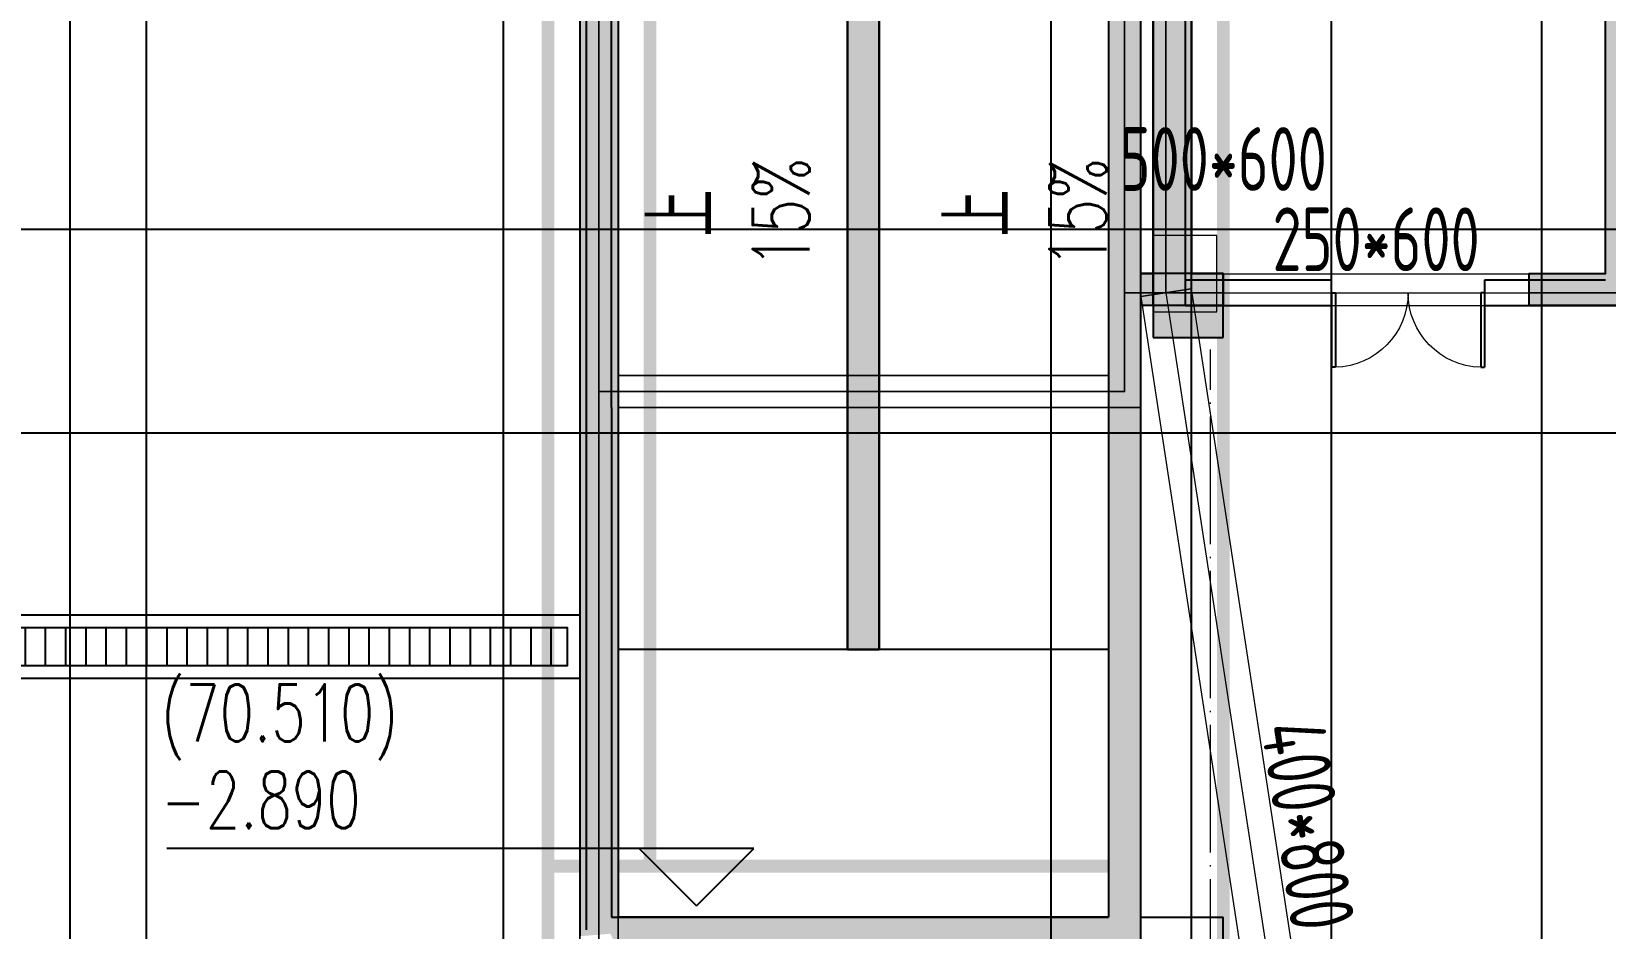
# Model space of a CAD drawing. Extents: x 369444 to 684549, y -549309 to 575337.
# Drawn here: x 474271 to 486624, y 444718 to 451758 of the extents above; entities that cross this region are included whole.
import ezdxf

# ---------------------------------------------------------------- set-up
doc = ezdxf.new("R2010")
doc.units = 0
doc.header["$LTSCALE"] = 1000
doc.header["$MEASUREMENT"] = 0
for name, pattern in [('__DASH', [0.35, 0.25, -0.1]), ('DASH', [0.35, 0.25, -0.1]), ('DOTE', [2.42, 2, -0.2, 0.02, -0.2])]:
    doc.linetypes.add(name, pattern=pattern)
for name, color, linetype, lineweight, true_color in [('-1-0-1', 7, 'Continuous', 0, 0xc0c0c0), ('-1-1-2', 7, 'Continuous', 0, 0xc0c0c0), ('-2-0-1', 1, 'Continuous', 0, 0xff0000), ('-2-1-2', 9, 'Continuous', 0, 0x808080), ('1-6-1', 7, 'Continuous', 0, 0x55ff55), ('1-6-2', 7, 'Continuous', 0, 0x55ff55), ('11-6-1', 2, 'Continuous', 0, 0xffff00), ('11-6-2', 2, 'Continuous', 0, 0xffff00), ('11-6-5', 2, 'Continuous', 0, 0xffff00), ('12-6-1', 4, 'Continuous', 0, 0x00ffff), ('12-6-2', 4, 'Continuous', 0, 0x00ffff), ('12-6-5', 4, 'Continuous', 0, 0x00ffff)]:
    doc.layers.add(name, color=color, linetype=linetype, lineweight=lineweight, true_color=true_color)
for name, color, linetype in [('1-标高箭头', 3, 'Continuous'), ('A-WALL-HATCH', 8, 'Continuous'), ('COLUMN', 9, 'Continuous'), ('DIM_ELEV', 3, 'Continuous'), ('DOTE', 1, 'Continuous'), ('PUB_HATCH', 8, 'Continuous'), ('WALL', 9, 'Continuous'), ('WINDOW', 4, 'Continuous'), ('填充', 8, 'Continuous'), ('排水', 61, 'Continuous'), ('砼墙', 151, 'Continuous'), ('防火分区线', 7, 'Continuous')]:
    doc.layers.add(name, color=color, linetype=linetype)
doc.layers.add('DOTE2', color=122, linetype='DOTE', lineweight=9)
doc.styles.add('_TCH_DIM', font='SIMPLEX', dxfattribs={"bigfont": 'GBCBIG'})
doc.styles.add('yjkcad', font='yjkeng.shx', dxfattribs={"width": 0.7, "height": 250, "bigfont": 'yjkchn.shx'})

# ---------------------------------------------------------------- blocks, each defined once
blk = doc.blocks.new('$DorLib2D$00000002')
for p, q in [((-0.5, 0), (-0.5, 0.4875)), ((-0.475, 0.4875), (-0.5, 0.4875)), ((-0.475, 0), (-0.475, 0.4875)), ((0.475, 0), (0.475, 0.4875)), ((0.475, 0.4875), (0.5, 0.4875)), ((0.5, 0), (0.5, 0.4875)), ((-0.5, 0), (-0.475, 0)), ((0.5, 0), (0.475, 0))]:
    blk.add_line(p, q)
at = {"lineweight": 13}
for centre, start, end in [((-0.4875, 0), 0, 88.53072), ((0.4875, 0), 91.46928, 180)]:
    blk.add_arc(centre, 0.4875, start, end, dxfattribs=at)

msp = doc.modelspace()

# ---------------------------------------------------------------- hatches: boundary and pattern name
at = {"layer": 'A-WALL-HATCH'}
msp.add_hatch(color=256, dxfattribs=at).paths.add_polyline_path([(483623.3, 449357), (483623.3, 449857), (483074.6, 449857), (483074.6, 449357)])
at = {"layer": 'PUB_HATCH'}
for points in [[(482724.6, 464607), (482724.6, 449707), (482924.6, 449727), (482974.6, 449857), (482974.6, 464607)], [(480924.6, 446907), (480924.6, 462507), (480674.6, 462507), (480674.6, 446907)], [(483274.6, 454127), (483074.6, 454107), (483074.6, 449857), (483324.6, 449607), (483324.6, 454007)], [(478874.6, 452707), (478574.6, 452407), (478574.6, 449957), (478874.6, 449957)], [(478874.6, 449957), (478574.6, 449957), (478574.6, 444656.9), (478814.6, 444676.9), (478874.6, 444806.9)], [(483324.6, 449607), (483074.6, 449857), (482974.6, 449857), (482924.6, 449727), (482974.6, 449607)], [(482924.6, 449727), (482724.6, 449707), (482724.6, 444806.9), (482974.6, 444556.9), (482974.6, 449607)], [(482974.6, 444556.9), (482724.6, 444806.9), (478874.6, 444806.9), (478814.6, 444676.9), (478874.6, 444556.9)]]:
    msp.add_hatch(color=256, dxfattribs=at).paths.add_polyline_path(points)
at = {"layer": '填充'}
h = msp.add_hatch(color=8, dxfattribs=at)
h.dxf.hatch_style = 1
h.paths.add_polyline_path([(507274.5, 462457), (507274.5, 462957), (506774.5, 462957), (506774.5, 462457)], flags=17)
h.paths.add_polyline_path([(500674.5, 462457), (500674.5, 462957), (500174.5, 462957), (500174.5, 462457)], flags=17)
h.paths.add_polyline_path([(497874.5, 462457), (497874.5, 462957), (497374.5, 462957), (497374.5, 462457)], flags=17)
h.paths.add_polyline_path([(510074.5, 462457), (510074.5, 462957), (509524.5, 462957), (509524.5, 462457)], flags=17)
h.paths.add_polyline_path([(509524.5, 460757), (509774.5, 460757), (509774.5, 461157), (509374.5, 461157), (509374.5, 460757)], flags=17)
h.paths.add_polyline_path([(497424.5, 460757), (497574.5, 460757), (497574.5, 461157), (497174.5, 461157), (497174.5, 460757)], flags=17)
h.paths.add_polyline_path([(512274.5, 467357), (510074.5, 467357), (510074.5, 465157), (510624.5, 465157), (510624.5, 464957), (509824.5, 464957), (509824.5, 467607), (512474.5, 467607), (512474.5, 464957), (511724.5, 464957), (511724.5, 465157), (512274.5, 465157)])
h.paths.add_polyline_path([(501674.5, 458107), (501124.5, 458107), (501124.5, 458357), (501674.5, 458357), (502074.5, 458357), (502074.5, 458107), (501924.5, 458107), (501924.5, 455207), (500174.5, 455207), (500174.5, 455457), (501674.5, 455457)])
h.paths.add_polyline_path([(514974.5, 467357), (514324.5, 467357), (514324.5, 467607), (515224.5, 467607), (515224.5, 465807), (514974.5, 465807)])
h.paths.add_polyline_path([(492624.5, 467557), (491974.5, 467557), (491974.5, 466007), (491724.5, 466007), (491724.5, 467807), (492624.5, 467807)])
h.paths.add_polyline_path([(507624.5, 450607), (506774.5, 450607), (506074.5, 450607), (506074.5, 450857), (506524.5, 450857), (506524.5, 454057), (506774.5, 454057), (506774.5, 450857), (507624.5, 450857)])
h.paths.add_polyline_path([(500174.5, 450607), (499324.5, 450607), (499324.5, 450857), (500174.5, 450857), (500174.5, 454057), (500424.5, 454057), (500424.5, 450857), (500874.5, 450857), (500874.5, 450607)])
h.paths.add_polyline_path([(505824.5, 458107), (505274.5, 458107), (505274.5, 455457), (506774.5, 455457), (506774.5, 455207), (505024.5, 455207), (505024.5, 458107), (504874.5, 458107), (504874.5, 458357), (505274.5, 458357), (505824.5, 458357)])
h.paths.add_polyline_path([(521349.5, 458907), (520874.5, 458907), (520874.5, 457157), (520624.5, 457157), (520624.5, 458907), (520524.5, 458907), (520524.5, 459157), (520874.5, 459157), (521349.5, 459157)])
h.paths.add_polyline_path([(517574.5, 450607), (517274.5, 450607), (516874.5, 450607), (516874.5, 450857), (517024.5, 450857), (517024.5, 454457), (517274.5, 454457), (517274.5, 450857), (517574.5, 450857)])
h.paths.add_polyline_path([(514174.5, 450607), (513149.5, 450607), (512374.5, 450607), (512374.5, 450857), (513124.5, 450857), (513124.5, 454557), (513424.5, 454557), (513424.5, 450857), (514174.5, 450857)])
h.paths.add_polyline_path([(489924.5, 456557), (489924.5, 455757), (487824.5, 455757), (487824.5, 456007), (489674.5, 456007), (489674.5, 456557)])
h.paths.add_polyline_path([(497624.5, 465157), (496874.5, 465157), (496874.5, 467557), (494674.5, 467557), (494674.5, 465357), (495224.5, 465357), (495224.5, 465157), (494474.5, 465157), (494474.5, 467807), (497124.5, 467807), (497124.5, 465407), (497624.5, 465407)])
h.paths.add_polyline_path([(509524.5, 458107), (509074.5, 458107), (509074.5, 458357), (509774.5, 458357), (509774.5, 455207), (509524.5, 455207)])
h.paths.add_polyline_path([(497874.5, 458107), (497424.5, 458107), (497424.5, 455207), (497174.5, 455207), (497174.5, 458357), (497874.5, 458357)])
h.paths.add_polyline_path([(489674.5, 450607), (489374.5, 450607), (489374.5, 450857), (489674.5, 450857), (489674.5, 454457), (489924.5, 454457), (489924.5, 450857), (490074.5, 450857), (490074.5, 450607)])
h.paths.add_polyline_path([(486074.5, 458907), (485589.5, 458907), (485589.5, 459157), (486074.5, 459157), (486424.5, 459157), (486424.5, 458907), (486324.5, 458907), (486324.5, 457157), (486074.5, 457157)])
h.paths.add_polyline_path([(523874.5, 449607), (523324.5, 449607), (523324.5, 449857), (523574.5, 449857), (523574.5, 454307), (523874.5, 454307)])
h.paths.add_polyline_path([(483624.5, 449607), (483074.5, 449607), (483074.5, 454307), (483374.5, 454307), (483374.5, 449857), (483624.5, 449857)])
h.paths.add_polyline_path([(515374.5, 458907), (514974.5, 458907), (514974.5, 462457), (514574.5, 462457), (514574.5, 462657), (515224.5, 462657), (515224.5, 459157), (515374.5, 459157)])
h.paths.add_polyline_path([(491974.5, 458907), (491574.5, 458907), (491574.5, 459157), (491724.5, 459157), (491724.5, 462657), (492424.5, 462657), (492424.5, 462457), (491974.5, 462457)])
h.paths.add_polyline_path([(520074.5, 450607), (519374.5, 450607), (519374.5, 450857), (520074.5, 450857), (520074.5, 453757), (520324.5, 453757), (520324.5, 450857), (520324.5, 449857), (520924.5, 449857), (520924.5, 449607), (520074.5, 449607)])
h.paths.add_polyline_path([(493824.5, 460257), (493824.5, 456757), (493524.5, 456757), (493524.5, 460257)])
h.paths.add_polyline_path([(487574.5, 450607), (486874.5, 450607), (486874.5, 449607), (486024.5, 449607), (486024.5, 449857), (486624.5, 449857), (486624.5, 450857), (486624.5, 453757), (486874.5, 453757), (486874.5, 450857), (487574.5, 450857)])
h.paths.add_polyline_path([(513424.5, 460257), (513424.5, 456757), (513124.5, 456757), (513124.5, 460257)])
h.paths.add_polyline_path([(509774.5, 450607), (509424.5, 450607), (509424.5, 450857), (509524.5, 450857), (509524.5, 454057), (509774.5, 454057), (509774.5, 450857), (509974.5, 450857), (509974.5, 450607)])
h.paths.add_polyline_path([(497524.5, 450607), (497174.5, 450607), (496974.5, 450607), (496974.5, 450857), (497174.5, 450857), (497174.5, 454057), (497424.5, 454057), (497424.5, 450857), (497524.5, 450857)])
h.paths.add_polyline_path([(523874.5, 455757), (523174.5, 455757), (523174.5, 456007), (523574.5, 456007), (523574.5, 458907), (523199.5, 458907), (523199.5, 459157), (523874.5, 459157)])
h.paths.add_polyline_path([(483774.5, 455757), (483074.5, 455757), (483074.5, 459157), (483759.5, 459157), (483759.5, 458907), (483374.5, 458907), (483374.5, 456007), (483774.5, 456007)])
h.paths.add_polyline_path([(517024.5, 458907), (516974.5, 458907), (516974.5, 459157), (517274.5, 459157), (517674.5, 459157), (517674.5, 458907), (517274.5, 458907), (517274.5, 458057), (517024.5, 458057)])
h.paths.add_polyline_path([(489974.5, 458907), (489924.5, 458907), (489924.5, 458057), (489674.5, 458057), (489674.5, 458907), (489274.5, 458907), (489274.5, 459157), (489674.5, 459157), (489974.5, 459157)])
h.paths.add_polyline_path([(519124.5, 455757), (517024.5, 455757), (517024.5, 456557), (517274.5, 456557), (517274.5, 456007), (519124.5, 456007)])
edge = h.paths.add_edge_path()
edge.add_line((497374.5, 465157), (497374.5, 465057))
edge.add_line((497374.5, 465057), (497624.5, 465057))
edge.add_line((497624.5, 465057), (497624.5, 465157))
edge.add_line((497424.5, 460757), (497424.5, 460007))
edge.add_line((497424.5, 460007), (495374.5, 460007))
edge.add_line((495374.5, 460007), (495374.5, 460257))
edge.add_line((495374.5, 460257), (497174.5, 460257))
edge.add_line((497174.5, 460257), (497174.5, 460757))
edge.add_line((509774.5, 460757), (509774.5, 460257))
edge.add_line((509774.5, 460257), (511574.5, 460257))
edge.add_line((511574.5, 460257), (511574.5, 460007))
edge.add_line((511574.5, 460007), (509524.5, 460007))
edge.add_line((509524.5, 460007), (509524.5, 460757))
h = msp.add_hatch(dxfattribs=at)
h.set_pattern_fill('ANSI31', color=256, scale=100, angle=585, style=0)
h.set_pattern_definition([(270, (3683672.16, 18775213.2), (158.75, -1e-13), [])])
h.paths.add_polyline_path([(471124.5, 447079.9), (478474.5, 447079.9), (478474.5, 446779.9), (471124.5, 446779.9)])

# ---------------------------------------------------------------- linework, layer by layer
at = {"layer": '-1-0-1', "color": 0}
for p in [(482848.9, 449706.9, -3600), (483174.3, 449706.9, -3600), (483624.3, 449706.9, -3600), (486024.3, 449706.9, -3600), (478724.4, 448932.2, -3600), (482848.9, 448932.2, -3600)]:
    msp.add_point(p, dxfattribs=at)
at = {"layer": '-1-1-2', "color": 0}
for p, q in [((482848.9, 449706.9, -3600), (482848.9, 449706.9)), ((483174.3, 449706.9, -3600), (483174.3, 449706.9)), ((483624.3, 449706.9, -3600), (483624.3, 449706.9)), ((486024.3, 449706.9, -3600), (486024.3, 449706.9)), ((478724.4, 448932.2, -3600), (478724.4, 448932.2)), ((482848.9, 448932.2, -3600), (482848.9, 448932.2))]:
    msp.add_line(p, q, dxfattribs=at)
at = {"layer": '-2-0-1', "color": 0}
for p, q in [((482848.9, 449706.9, -3600), (482848.9, 464682.2, -3600)), ((483174.3, 449706.9, -3600), (483174.3, 453656.9, -3600)), ((478724.4, 448932.2, -3600), (478724.4, 452557, -3600)), ((482848.9, 449706.9, -3600), (483174.3, 449706.9, -3600)), ((482848.9, 448932.2, -3600), (482848.9, 449706.9, -3600)), ((483174.3, 449706.9, -3600), (483624.3, 449706.9, -3600)), ((483174.3, 449706.9, -3600), (484474.3, 441207.1, -3600)), ((483624.3, 449706.9, -3600), (486024.3, 449706.9, -3600)), ((486024.3, 449706.9, -3600), (486774.3, 449706.9, -3600)), ((478724.4, 448932.2, -3600), (482848.9, 448932.2, -3600)), ((478724.4, 441207.1, -3600), (478724.4, 448932.2, -3600))]:
    msp.add_line(p, q, dxfattribs=at)
at = {"layer": '-2-1-2', "color": 0}
for p, q in [((482848.9, 449706.9), (482848.9, 464682.2)), ((483174.3, 449706.9), (483174.3, 453656.9)), ((478724.4, 448932.2), (478724.4, 452557)), ((482848.9, 449706.9), (483174.3, 449706.9)), ((482848.9, 448932.2), (482848.9, 449706.9)), ((483174.3, 449706.9), (483624.3, 449706.9)), ((483174.3, 449706.9), (484474.3, 441207.1)), ((483624.3, 449706.9), (486024.3, 449706.9)), ((486024.3, 449706.9), (486774.3, 449706.9)), ((478724.4, 448932.2), (482848.9, 448932.2)), ((478724.4, 441207.1), (478724.4, 448932.2))]:
    msp.add_line(p, q, dxfattribs=at)
at = {"color": 2}
for p, q in [((480674.5, 446907), (478874.5, 446907)), ((482724.5, 446907), (480924.5, 446907))]:
    msp.add_line(p, q, dxfattribs=at)
at = {"layer": '1-6-1', "color": 0}
for p, q in [((482723.9, 464557.2, -3600), (482723.9, 449706.9, -3600)), ((482723.9, 449706.9), (482723.9, 464557.2)), ((482973.9, 464557.2), (482973.9, 449856.9)), ((482973.9, 449856.9, -3600), (482973.9, 464557.2, -3600)), ((483074.3, 453656.9, -3600), (483074.3, 449856.9, -3600)), ((483074.3, 449856.9), (483074.3, 453656.9)), ((483374.3, 453656.9), (483374.3, 449856.9)), ((483374.3, 449856.9, -3600), (483374.3, 453656.9, -3600)), ((486624.3, 453656.9, -8700), (486624.3, 450706.9, -8700)), ((486624.3, 450706.9, -5100), (486624.3, 453656.9, -5100)), ((478874.4, 452557, -5100), (478874.4, 449057.2, -5100)), ((478874.4, 449057.2, -8700), (478874.4, 452557, -8700)), ((478574.4, 452407, -8700), (478574.4, 448932.2, -8700)), ((478574.4, 448932.2, -5100), (478574.4, 452407, -5100)), ((486624.3, 450706.9, -8700), (486624.3, 450706.9, -5100)), ((486624.3, 450706.9, -3600), (486624.3, 449856.9, -3600)), ((486624.3, 450706.9), (486624.3, 450706.9, -3600)), ((486624.3, 449856.9), (486624.3, 450706.9)), ((482973.9, 449856.9, -3600), (482973.9, 449856.9)), ((483074.3, 449856.9, -3600), (482973.9, 449856.9, -3600)), ((482973.9, 449856.9), (483074.3, 449856.9)), ((482973.9, 449856.9), (482973.9, 449856.9, -3600)), ((483074.3, 449856.9), (483074.3, 449856.9, -3600)), ((483074.3, 449856.9, -3600), (483074.3, 449856.9)), ((483374.3, 449856.9), (483374.3, 449856.9, -3600)), ((483374.3, 449856.9, -3600), (483374.3, 449856.9)), ((483624.3, 449856.9, -3600), (483374.3, 449856.9, -3600)), ((483374.3, 449856.9), (483624.3, 449856.9)), ((483624.3, 449856.9), (483624.3, 449856.9, -3600)), ((483624.3, 449856.9, -3600), (483624.3, 449856.9)), ((483624.3, 449606.9, -3600), (483624.3, 449856.9, -3600)), ((483624.3, 449856.9), (483624.3, 449606.9)), ((486024.3, 449856.9, -3600), (486024.3, 449856.9)), ((486624.3, 449856.9, -3600), (486024.3, 449856.9, -3600)), ((486024.3, 449856.9), (486624.3, 449856.9)), ((486024.3, 449856.9, -3600), (486024.3, 449606.9, -3600)), ((486024.3, 449856.9), (486024.3, 449856.9, -3600)), ((486024.3, 449606.9), (486024.3, 449856.9)), ((486624.3, 449856.9, -3600), (486624.3, 449856.9)), ((486624.3, 449856.9), (486624.3, 449856.9, -3600)), ((482723.9, 449706.9, -3600), (482723.9, 449706.9)), ((482723.9, 449706.9, -3600), (482723.9, 449057.2, -3600)), ((482723.9, 449706.9), (482723.9, 449706.9, -3600)), ((482723.9, 449057.2), (482723.9, 449706.9)), ((482973.9, 449606.9), (482973.9, 449606.9, -3600)), ((483174.3, 449606.9), (482973.9, 449606.9)), ((482973.9, 449606.9, -3600), (483174.3, 449606.9, -3600)), ((482973.9, 449606.9), (482973.9, 448807.2)), ((482973.9, 449606.9, -3600), (482973.9, 449606.9)), ((482973.9, 448807.2, -3600), (482973.9, 449606.9, -3600)), ((483174.3, 449606.9, -3600), (483174.3, 449606.9)), ((483174.3, 449606.9), (483174.3, 449606.9, -3600)), ((483624.3, 449606.9), (483174.3, 449606.9)), ((483174.3, 449606.9, -3600), (483624.3, 449606.9, -3600)), ((483624.3, 449606.9, -3600), (483624.3, 449606.9)), ((483624.3, 449606.9), (483624.3, 449606.9, -3600)), ((486024.3, 449606.9), (486024.3, 449606.9, -3600)), ((486874.3, 449606.9), (486024.3, 449606.9)), ((486024.3, 449606.9, -3600), (486874.3, 449606.9, -3600)), ((486024.3, 449606.9, -3600), (486024.3, 449606.9)), ((478874.4, 449057.2, -8700), (478874.4, 449057.2, -5100)), ((482723.9, 449057.2, -8700), (478874.4, 449057.2, -8700)), ((478874.4, 449057.2, -5100), (482723.9, 449057.2, -5100)), ((478874.4, 449057.2, -5100), (478874.4, 449057.2, -8700)), ((482723.9, 449057.2, -3600), (482723.9, 449057.2)), ((482723.9, 449057.2, -5100), (482723.9, 449057.2, -8700)), ((478574.4, 448932.2, -8700), (478574.4, 448932.2, -5100)), ((478574.4, 448932.2, -8700), (478574.4, 441207.1, -8700)), ((478574.4, 448932.2, -5100), (478574.4, 448932.2, -8700)), ((478574.4, 441207.1, -5100), (478574.4, 448932.2, -5100)), ((478874.4, 448807.2, -5100), (478874.4, 448807.2, -8700)), ((482973.9, 448807.2, -5100), (478874.4, 448807.2, -5100)), ((478874.4, 448807.2, -8700), (482973.9, 448807.2, -8700)), ((478874.4, 448807.2, -5100), (478874.4, 441207.1, -5100)), ((478874.4, 448807.2, -8700), (478874.4, 448807.2, -5100)), ((478874.4, 441207.1, -8700), (478874.4, 448807.2, -8700)), ((482973.9, 448807.2), (482973.9, 448807.2, -3600)), ((482973.9, 448807.2, -8700), (482973.9, 448807.2, -5100))]:
    msp.add_line(p, q, dxfattribs=at)
at = {"layer": '1-6-2', "color": 0}
for p, q in [((482848.9, 464682.2), (482848.9, 449706.9)), ((482848.9, 449706.9, -3600), (482848.9, 464682.2, -3600)), ((483174.3, 453656.9), (483174.3, 449706.9)), ((483174.3, 449706.9, -3600), (483174.3, 453656.9, -3600)), ((478724.4, 452557, -5100), (478724.4, 448932.2, -5100)), ((478724.4, 448932.2, -8700), (478724.4, 452557, -8700)), ((482848.9, 449706.9), (482848.9, 449706.9, -3600)), ((483174.3, 449706.9), (482848.9, 449706.9)), ((482848.9, 449706.9, -3600), (483174.3, 449706.9, -3600)), ((482848.9, 449706.9), (482848.9, 449706.9, -3600)), ((482848.9, 449706.9), (482848.9, 448932.2)), ((482848.9, 449706.9, -3600), (482848.9, 449706.9)), ((482848.9, 448932.2, -3600), (482848.9, 449706.9, -3600)), ((483174.3, 449706.9, -3600), (483174.3, 449706.9)), ((483174.3, 449706.9), (483174.3, 449706.9, -3600)), ((483174.3, 449706.9), (483174.3, 449706.9, -3600)), ((483624.3, 449706.9), (483174.3, 449706.9)), ((483174.3, 449706.9, -3600), (483624.3, 449706.9, -3600)), ((483624.3, 449706.9, -3600), (483624.3, 449706.9)), ((486024.3, 449706.9), (486024.3, 449706.9, -3600)), ((486774.3, 449706.9), (486024.3, 449706.9)), ((486024.3, 449706.9, -3600), (486774.3, 449706.9, -3600)), ((478724.4, 448932.2, -5100), (478724.4, 448932.2, -8700)), ((482848.9, 448932.2, -5100), (478724.4, 448932.2, -5100)), ((478724.4, 448932.2, -8700), (482848.9, 448932.2, -8700)), ((478724.4, 448932.2, -5100), (478724.4, 448932.2, -8700)), ((478724.4, 448932.2, -5100), (478724.4, 441207.1, -5100)), ((478724.4, 448932.2, -8700), (478724.4, 448932.2, -5100)), ((478724.4, 441207.1, -8700), (478724.4, 448932.2, -8700)), ((482848.9, 448932.2), (482848.9, 448932.2, -3600)), ((482848.9, 448932.2, -8700), (482848.9, 448932.2, -5100))]:
    msp.add_line(p, q, dxfattribs=at)
at = {"layer": '1-标高箭头', "lineweight": -2}
for points in [[(479774.7, 453707, 0, 0, 0), (479774.7, 447357, 120, 0, 0), (479774.7, 446907, 0, 0, 0)], [(482103.5, 446907, 0, 0, 0), (482102.7, 453257, 120, 0, 0), (482102.7, 453707, 0, 0, 0)]]:
    msp.add_lwpolyline(points, format="xyseb", dxfattribs=at)
at = {"layer": '1-标高箭头'}
msp.add_lwpolyline([(474574.5, 425398.6, 0, 0, 0), (474574.5, 451957, 120, 0, 0), (474574.5, 452407, 0, 0, 0)], format="xyseb", dxfattribs=at)
at = {"layer": '11-6-1', "color": 0}
for p, q in [((483074.3, 450156.9), (483074.3, 449556.9)), ((483574.3, 450156.9), (483074.3, 450156.9)), ((483074.3, 450156.9, -3600), (483074.3, 449556.9, -3600)), ((483574.3, 450156.9, -3600), (483074.3, 450156.9, -3600)), ((483074.3, 450156.9, -3600), (483074.3, 450156.9)), ((483574.3, 449556.9), (483574.3, 450156.9)), ((483574.3, 449556.9, -3600), (483574.3, 450156.9, -3600)), ((483574.3, 450156.9, -3600), (483574.3, 450156.9)), ((483074.3, 449556.9), (483574.3, 449556.9)), ((483074.3, 449556.9, -3600), (483574.3, 449556.9, -3600)), ((483074.3, 449556.9, -3600), (483074.3, 449556.9)), ((483574.3, 449556.9, -3600), (483574.3, 449556.9))]:
    msp.add_line(p, q, dxfattribs=at)
at = {"layer": '11-6-2', "color": 0}
msp.add_line((483174.3, 449706.9, -3600), (483174.3, 449706.9), dxfattribs=at)
at = {"layer": '12-6-1', "color": 0}
for p, q in [((483624.3, 449856.9), (483624.3, 449606.9)), ((483624.3, 449856.9, -600), (483624.3, 449856.9)), ((483624.3, 449606.9, -600), (483624.3, 449856.9, -600)), ((483624.3, 449856.9), (486024.3, 449856.9)), ((483624.3, 449856.9, -600), (486024.3, 449856.9, -600)), ((486024.3, 449856.9), (486024.3, 449606.9)), ((486024.3, 449856.9, -600), (486024.3, 449856.9)), ((486024.3, 449606.9, -600), (486024.3, 449856.9, -600)), ((483372, 449737.2), (482976.6, 449676.7)), ((482976.6, 449676.7, -800), (483372, 449737.2, -800)), ((482976.6, 449676.7), (482976.6, 449676.7, -800)), ((482976.6, 449676.7), (484276.6, 441176.8)), ((482976.6, 449676.7, -800), (484276.6, 441176.8, -800)), ((483372, 449737.2, -800), (483372, 449737.2)), ((483372, 449737.2), (484672, 441237.3)), ((483372, 449737.2, -800), (484672, 441237.3, -800)), ((483624.3, 449606.9), (483624.3, 449606.9, -600)), ((483624.3, 449606.9), (486024.3, 449606.9)), ((483624.3, 449606.9, -600), (486024.3, 449606.9, -600)), ((486024.3, 449606.9), (486024.3, 449606.9, -600))]:
    msp.add_line(p, q, dxfattribs=at)
at = {"layer": '12-6-2', "color": 0}
for p, q in [((483174.3, 449706.9), (484474.3, 441207.1)), ((483624.3, 449706.9), (486024.3, 449706.9))]:
    msp.add_line(p, q, dxfattribs=at)
at = {"layer": 'COLUMN', "color": 8}
for p, q in [((483623.3, 449857), (483074.6, 449857)), ((483074.6, 449857), (483074.6, 449357)), ((483623.3, 449357), (483623.3, 449857)), ((483074.6, 449357), (483623.3, 449357))]:
    msp.add_line(p, q, dxfattribs=at)
at = {"layer": 'DIM_ELEV'}
for p, q in [((479939.6, 445346.7), (475333.4, 445346.7)), ((479489.6, 444896.7), (479039.6, 445346.7)), ((479489.6, 444896.7), (479939.6, 445346.7))]:
    msp.add_line(p, q, dxfattribs=at)
at = {"layer": 'DOTE', "color": 8}
for p, q in [((474574.5, 59364.2), (474574.5, 476704.8)), ((475174.5, 59364.2), (475174.5, 476704.8)), ((477974.5, 261807), (477974.5, 476704.8)), ((482274.5, 59364.2), (482274.5, 476704.8)), ((483374.5, 59364.2), (483374.5, 476704.8)), ((484474.5, 261807), (484474.5, 476704.8)), ((486124.5, 261807), (486124.5, 476704.8))]:
    msp.add_line(p, q, dxfattribs=at)
at = {"layer": 'DOTE', "color": 8, "lineweight": -2}
for p, q in [((377844.4, 450207), (624570.9, 450207)), ((377844.4, 448607), (624570.9, 448607))]:
    msp.add_line(p, q, dxfattribs=at)
at = {"layer": 'DOTE2', "linetype": 'DOTE', "ltscale": 0.5, "elevation": 193.3}
msp.add_lwpolyline([(483524.6, 436845.4), (483524.6, 449261.5)], dxfattribs=at)
at = {"layer": 'WALL'}
for p, q in [((482724.5, 464657), (482724.5, 444806.9)), ((482724.6, 464607), (482724.6, 449707)), ((482974.5, 464657), (482974.5, 444806.9)), ((482974.6, 464607), (482974.6, 449857)), ((480674.5, 462507), (480674.5, 446907)), ((480674.6, 446907), (480674.6, 462507)), ((480924.5, 462507), (480924.5, 446907)), ((480924.6, 446907), (480924.6, 462507)), ((483074.6, 454107), (483074.6, 449857)), ((483324.6, 454007), (483324.6, 449607)), ((478874.6, 452707), (478874.6, 449957)), ((478574.6, 452407), (478574.6, 449957)), ((478574.6, 449957), (478574.6, 444656.9)), ((478874.6, 449957), (478874.6, 444806.9)), ((483074.6, 449857), (482974.6, 449857)), ((484474.6, 449807), (483324.6, 449807)), ((483324.6, 449807), (483324.6, 449607)), ((484474.6, 449607), (484474.6, 449807)), ((486624.6, 449807), (485674.6, 449807)), ((485674.6, 449807), (485674.6, 449607)), ((482724.6, 449707), (482724.6, 444806.9)), ((482974.6, 449607), (482974.6, 444556.9)), ((483324.6, 449607), (482974.6, 449607)), ((483324.6, 449607), (484474.6, 449607)), ((485674.6, 449607), (486824.6, 449607)), ((478624.5, 449006.9), (478624.5, 449006.9)), ((478824.5, 448806.9), (478824.5, 448806.9)), ((480924.5, 446907), (480674.5, 446907)), ((480674.6, 446907), (480924.6, 446907)), ((478824.5, 444806.9), (482724.5, 444806.9)), ((482724.6, 444806.9), (478874.6, 444806.9)), ((482974.5, 444806.9), (483624.5, 444806.9)), ((483624.5, 444106.9), (483624.5, 444806.9))]:
    msp.add_line(p, q, dxfattribs=at)
at = {"layer": 'WALL', "linetype": 'ByBlock'}
for p, q in [((478624.5, 453656.9), (478624.5, 449006.9)), ((478824.5, 448806.9), (478824.5, 453656.9)), ((478624.5, 449006.9), (478624.5, 444706.9)), ((478824.5, 448806.9), (478824.5, 444806.9))]:
    msp.add_line(p, q, dxfattribs=at)
at = {"layer": '排水'}
for points in [[(471024.5, 447179.9), (478574.5, 447179.9), (478574.5, 446679.9), (471024.5, 446679.9), (471024.5, 447179.9)], [(471124.5, 447079.9), (478474.5, 447079.9), (478474.5, 446779.9), (471124.5, 446779.9), (471124.5, 447079.9)]]:
    msp.add_lwpolyline(points, dxfattribs=at)
at = {"layer": '砼墙', "color": 8, "ltscale": 1}
for points in [[(483624.5, 449607), (483074.5, 449607), (483074.5, 454307), (483374.5, 454307), (483374.5, 449857), (483624.5, 449857)], [(487574.5, 450607), (486874.5, 450607), (486874.5, 449607), (486024.5, 449607), (486024.5, 449857), (486624.5, 449857), (486624.5, 450857), (486624.5, 453757), (486874.5, 453757), (486874.5, 450857), (487574.5, 450857)]]:
    msp.add_lwpolyline(points, close=True, dxfattribs=at)
at = {"layer": '防火分区线', "linetype": '__DASH', "lineweight": -2, "ltscale": 8, "const_width": 100}
for points in [[(478324.6, 444407), (478324.6, 455157), (478174.5, 455157), (478174.5, 471156.9), (538264.5, 471156.9)], [(505574.5, 458656.7), (501424.5, 458656.7), (501424.5, 455806.7), (499874.5, 455806.7), (499874.5, 455742.6), (497724.6, 455742.7), (497724.6, 457842.7), (499674.6, 457842.7), (499674.6, 460642.8), (500974.6, 460642.8), (500974.6, 468042.7), (491474.5, 468042.8), (491474.5, 458792.7), (490174.6, 458792.7), (490174.6, 459442.7), (482824.6, 459442.7), (482824.6, 445207), (479124.6, 445207), (479124.6, 455957), (478974.5, 455957), (478974.5, 470356.9), (537464.5, 470356.9)], [(510124.5, 455006.7), (504774.6, 455006.9), (504774.5, 457856.7), (502224.5, 457856.7), (502224.5, 455006.7), (500674.5, 455006.7), (500674.5, 454942.6), (496924.6, 454942.7), (496924.6, 458642.7), (498874.6, 458642.7), (498874.6, 461442.8), (500174.6, 461442.8), (500174.6, 467242.7), (492274.5, 467242.8), (492274.5, 457992.7), (489374.6, 457992.7), (489374.6, 458642.7), (483624.6, 458642.7), (483624.6, 444407)]]:
    msp.add_lwpolyline(points, dxfattribs=at)
at = {"layer": '防火分区线', "color": 130, "linetype": 'DASH', "ltscale": 8, "const_width": 100}
for points in [[(499074.5, 406256.7), (499074.5, 450307), (500674.5, 450307), (500674.6, 455742.6), (497724.6, 455742.7), (497724.6, 457842.7), (499674.6, 457842.7), (499674.6, 460642.8), (500974.6, 460642.8), (500974.6, 468042.7), (491474.5, 468042.8), (491474.5, 458792.7), (490174.6, 458792.7), (490174.6, 459442.7), (482824.6, 459442.7), (482824.6, 445207), (478324.6, 445207), (478324.5, 434207)], [(498274.5, 407056.8), (498274.5, 451107), (499874.5, 451107), (499874.6, 454942.6), (496924.6, 454942.7), (496924.6, 458642.7), (498874.6, 458642.7), (498874.6, 461442.8), (500174.6, 461442.8), (500174.6, 467242.7), (492274.5, 467242.8), (492274.5, 457992.7), (489374.6, 457992.7), (489374.6, 458642.7), (483624.6, 458642.7), (483624.6, 444407)]]:
    msp.add_lwpolyline(points, dxfattribs=at)

# ---------------------------------------------------------------- block references
at = {"layer": 'WINDOW', "xscale": -1200, "yscale": 1200, "zscale": 1200, "rotation": 180}
msp.add_blockref('$DorLib2D$00000002', (485074.6, 449707), dxfattribs=at)

# ---------------------------------------------------------------- texts
at = {"layer": '1-标高箭头', "color": 7, "style": '_TCH_DIM', "width": 0.705882}
for rotation, p in [(90, (480378.4, 449902)), (90.0066, (482706.9, 449902))]:
    msp.add_text('15%', height=446.25, rotation=rotation, dxfattribs=at).set_placement(p)
at = {"layer": '1-标高箭头', "color": 7, "style": '_TCH_DIM'}
for rotation, p in [(90, (479633.9, 450150.6)), (90.0066, (481962.3, 450150.6))]:
    msp.add_text('上', height=506.4, rotation=rotation, dxfattribs=at).set_placement(p)
at = {"layer": '11-6-5', "color": 0, "insert": (483624.3, 450506.9, -3600), "char_height": 500, "attachment_point": 8, "style": 'yjkcad'}
msp.add_mtext('500*600', dxfattribs=at)
at = {"layer": '12-6-5', "color": 0, "insert": (484824.3, 449876.9), "char_height": 500, "attachment_point": 8, "style": 'yjkcad'}
msp.add_mtext('250*600', dxfattribs=at)
at = {"layer": '12-6-5', "color": 0, "insert": (484041.8, 445490.3), "char_height": 500, "attachment_point": 8, "rotation": 278.69557, "style": 'yjkcad'}
msp.add_mtext('400*800', dxfattribs=at)
at = {"layer": 'DIM_ELEV', "color": 7, "style": '_TCH_DIM', "width": 0.705882}
for s, p in [('(70.510)', (475288.4, 446186.7)), ('-2.890', (475288.4, 445504.2))]:
    msp.add_text(s, height=446.25, dxfattribs=at).set_placement(p)

doc.saveas('drawing.dxf')
